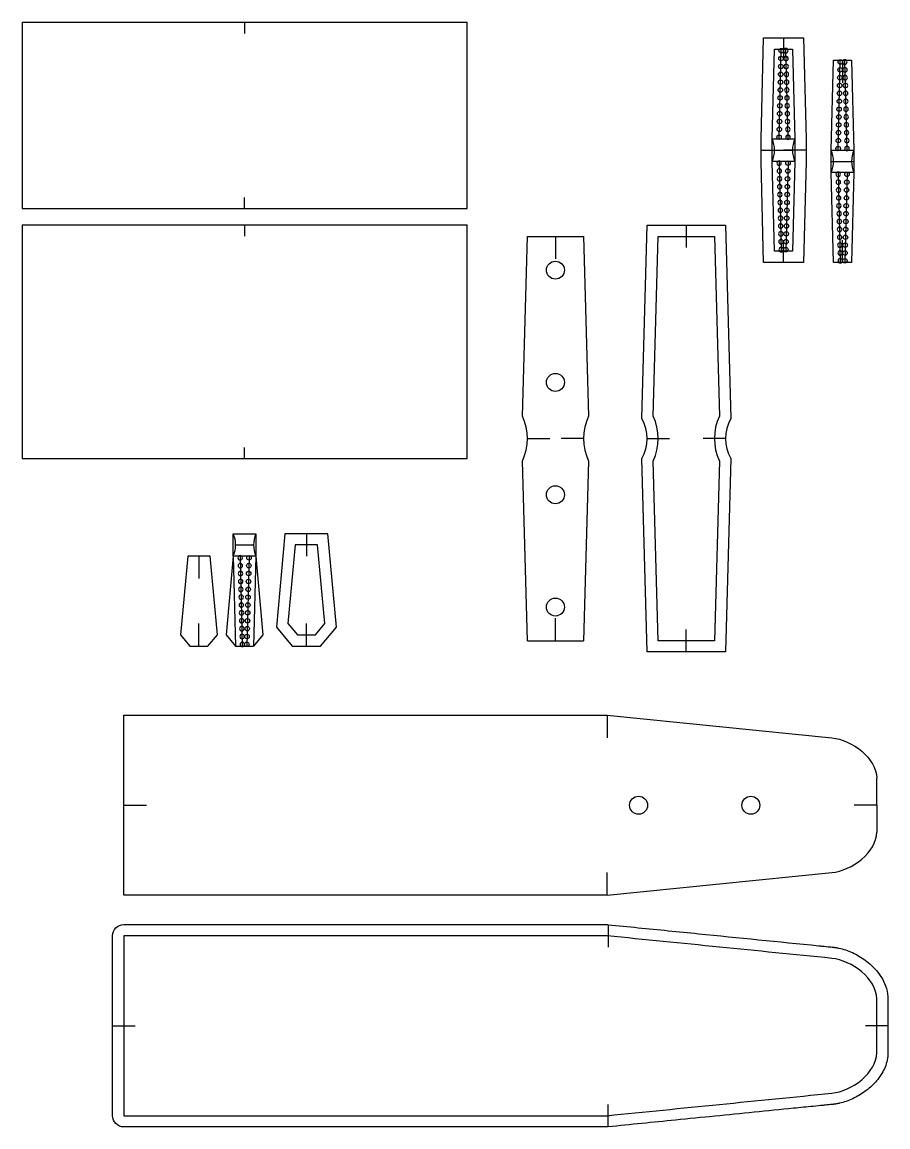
# Model space of a CAD drawing. Header units: millimetres. Extents: x 0 to 1627, y -440 to 813.
# Drawn here: x 464.2 to 849.5, y -440.5 to 51.1 of the extents above; entities that cross this region are included whole.
import ezdxf

# ---------------------------------------------------------------- set-up
doc = ezdxf.new("R2010")
doc.units = ezdxf.units.MM

# ---------------------------------------------------------------- blocks, each defined once
blk = doc.blocks.new('*U1')
at = {"color": 43}
blk.add_circle((0, 0), 1, dxfattribs=at)
blk = doc.blocks.new('*U2')
at = {"color": 0, "linetype": 'ByBlock', "lineweight": -2, "transparency": 16777216, "rotation": 88.56790381583521}
for p in [(1125.19, 186.52), (1125.1, 183.02), (1124.93, 176.02), (1125.01, 179.52), (1124.84, 172.52), (1124.75, 169.02), (1124.58, 162.02), (1124.66, 165.52), (1124.49, 158.52), (1124.31, 151.53), (1124.4, 155.03), (1124.23, 148.03)]:
    blk.add_blockref('*U1', p, dxfattribs=at)
blk = doc.blocks.new('*U3')
at = {"color": 43}
blk.add_circle((0, 0), 1, dxfattribs=at)
blk = doc.blocks.new('*U4')
at = {"color": 0, "linetype": 'ByBlock', "lineweight": -2, "transparency": 16777216, "rotation": 88.56790381583521}
for p in [(1125.19, 186.52), (1125.1, 183.02), (1124.93, 176.02), (1125.01, 179.52), (1124.84, 172.52), (1124.75, 169.02), (1124.58, 162.02), (1124.66, 165.52), (1124.49, 158.52), (1124.31, 151.53), (1124.4, 155.03), (1124.23, 148.03)]:
    blk.add_blockref('*U3', p, dxfattribs=at)
blk = doc.blocks.new('*U5')
at = {"color": 43}
blk.add_circle((0, 0), 1, dxfattribs=at)
blk = doc.blocks.new('*U6')
at = {"color": 0, "linetype": 'ByBlock', "lineweight": -2, "transparency": 16777216, "rotation": 88.56790381583521}
for p in [(1125.19, 186.52), (1125.1, 183.02), (1124.93, 176.02), (1125.01, 179.52), (1124.84, 172.52), (1124.75, 169.02), (1124.58, 162.02), (1124.66, 165.52), (1124.49, 158.52), (1124.31, 151.53), (1124.4, 155.03), (1124.23, 148.03)]:
    blk.add_blockref('*U5', p, dxfattribs=at)
blk = doc.blocks.new('*U7')
at = {"color": 43}
blk.add_circle((0, 0), 1, dxfattribs=at)
blk = doc.blocks.new('*U8')
at = {"color": 0, "linetype": 'ByBlock', "lineweight": -2, "transparency": 16777216, "rotation": 88.56790381583521}
for p in [(1125.19, 186.52), (1125.1, 183.02), (1124.93, 176.02), (1125.01, 179.52), (1124.84, 172.52), (1124.75, 169.02), (1124.58, 162.02), (1124.66, 165.52), (1124.49, 158.52), (1124.31, 151.53), (1124.4, 155.03), (1124.23, 148.03)]:
    blk.add_blockref('*U7', p, dxfattribs=at)
blk = doc.blocks.new('*U11')
at = {"color": 43}
blk.add_circle((0, 0), 1, dxfattribs=at)
blk = doc.blocks.new('*U12')
at = {"color": 0, "linetype": 'ByBlock', "lineweight": -2, "transparency": 16777216, "rotation": 88.56790381583521}
for p in [(1125.19, 186.52), (1125.1, 183.02), (1124.93, 176.02), (1125.01, 179.52), (1124.84, 172.52), (1124.75, 169.02), (1124.58, 162.02), (1124.66, 165.52), (1124.49, 158.52), (1124.31, 151.53), (1124.4, 155.03), (1124.23, 148.03)]:
    blk.add_blockref('*U11', p, dxfattribs=at)
blk = doc.blocks.new('*U9')
at = {"color": 43}
blk.add_circle((0, 0), 1, dxfattribs=at)
blk = doc.blocks.new('*U10')
at = {"color": 0, "linetype": 'ByBlock', "lineweight": -2, "transparency": 16777216, "rotation": 88.56790381583521}
for p in [(1125.19, 186.52), (1125.1, 183.02), (1124.93, 176.02), (1125.01, 179.52), (1124.84, 172.52), (1124.75, 169.02), (1124.58, 162.02), (1124.66, 165.52), (1124.49, 158.52), (1124.31, 151.53), (1124.4, 155.03), (1124.23, 148.03)]:
    blk.add_blockref('*U9', p, dxfattribs=at)
blk = doc.blocks.new('*U20')
at = {"color": 43}
blk.add_circle((0, 0), 1, dxfattribs=at)
blk = doc.blocks.new('*U21')
at = {"color": 0, "linetype": 'ByBlock', "lineweight": -2, "transparency": 16777216, "rotation": 88.56790381583521}
for p in [(1125.19, 186.52), (1125.1, 183.02), (1124.93, 176.02), (1125.01, 179.52), (1124.84, 172.52), (1124.75, 169.02), (1124.58, 162.02), (1124.66, 165.52), (1124.49, 158.52), (1124.31, 151.53), (1124.4, 155.03), (1124.23, 148.03)]:
    blk.add_blockref('*U20', p, dxfattribs=at)
blk = doc.blocks.new('*U14')
at = {"color": 43}
blk.add_circle((0, 0), 1, dxfattribs=at)
blk = doc.blocks.new('*U15')
at = {"color": 0, "linetype": 'ByBlock', "lineweight": -2, "transparency": 16777216, "rotation": 88.56790381583521}
for p in [(1125.19, 186.52), (1125.1, 183.02), (1124.93, 176.02), (1125.01, 179.52), (1124.84, 172.52), (1124.75, 169.02), (1124.58, 162.02), (1124.66, 165.52), (1124.49, 158.52), (1124.31, 151.53), (1124.4, 155.03), (1124.23, 148.03)]:
    blk.add_blockref('*U14', p, dxfattribs=at)
blk = doc.blocks.new('*U18')
at = {"color": 43}
blk.add_circle((0, 0), 1, dxfattribs=at)
blk = doc.blocks.new('*U19')
at = {"color": 0, "linetype": 'ByBlock', "lineweight": -2, "transparency": 16777216, "rotation": 88.56790381583521}
for p in [(1125.19, 186.52), (1125.1, 183.02), (1124.93, 176.02), (1125.01, 179.52), (1124.84, 172.52), (1124.75, 169.02), (1124.58, 162.02), (1124.66, 165.52), (1124.49, 158.52), (1124.31, 151.53), (1124.4, 155.03), (1124.23, 148.03)]:
    blk.add_blockref('*U18', p, dxfattribs=at)
blk = doc.blocks.new('*U16')
at = {"color": 43}
blk.add_circle((0, 0), 1, dxfattribs=at)
blk = doc.blocks.new('*U17')
at = {"color": 0, "linetype": 'ByBlock', "lineweight": -2, "transparency": 16777216, "rotation": 88.56790381583521}
for p in [(1125.19, 186.52), (1125.1, 183.02), (1124.93, 176.02), (1125.01, 179.52), (1124.84, 172.52), (1124.75, 169.02), (1124.58, 162.02), (1124.66, 165.52), (1124.49, 158.52), (1124.31, 151.53), (1124.4, 155.03), (1124.23, 148.03)]:
    blk.add_blockref('*U16', p, dxfattribs=at)

msp = doc.modelspace()

# ---------------------------------------------------------------- linework, layer by layer
at = {"color": 43, "true_color": 0xebb062}
for p, q in [((464.2, 51.1), (662.2, 51.1)), ((464.2, 51.1), (464.2, -31.9)), ((662.2, -31.9), (662.2, 51.1)), ((801.05, -0.87), (802.05, 39.13)), ((805.05, -0.87), (804.05, 39.13)), ((827.31, -5.87), (828.31, 34.13)), ((831.31, -5.87), (830.31, 34.13)), ((798.05, -0.87), (808.05, -0.87)), ((799.05, -5.87), (807.05, -5.87)), ((824.31, -5.87), (834.31, -5.87)), ((808.05, -10.87), (798.05, -10.87)), ((801.05, -10.87), (802.05, -50.87)), ((805.05, -10.87), (804.05, -50.87)), ((825.31, -10.87), (833.31, -10.87)), ((834.31, -15.87), (824.31, -15.87)), ((827.31, -15.87), (828.31, -55.87)), ((831.31, -15.87), (830.31, -55.87)), ((464.2, -31.9), (662.2, -31.9)), ((464.2, -39.1), (464.2, -143.1)), ((464.2, -39.1), (662.2, -39.1)), ((662.2, -143.1), (662.2, -39.1)), ((686.83, -124.2), (689.05, -44.26)), ((689.05, -44.26), (714.05, -44.26)), ((714.05, -44.26), (716.27, -124.21)), ((464.2, -143.1), (662.2, -143.1)), ((689.05, -224.15), (686.83, -144.2)), ((716.27, -144.2), (714.05, -224.15)), ((558.2, -186.51), (558.2, -176.51)), ((558.2, -176.51), (568.2, -176.51)), ((568.2, -176.51), (568.2, -186.51)), ((559.2, -181.51), (567.2, -181.51)), ((558.2, -186.51), (555, -221.51)), ((568.2, -186.51), (558.2, -186.51)), ((558.2, -186.51), (559.2, -226.51)), ((561.2, -186.51), (562.2, -226.51)), ((565.2, -186.51), (564.2, -226.51)), ((568.2, -186.51), (567.2, -226.51)), ((568.2, -186.51), (571.4, -221.51)), ((555, -221.51), (559.2, -226.51)), ((571.4, -221.51), (567.2, -226.51)), ((689.05, -224.15), (714.05, -224.15)), ((559.2, -226.51), (567.2, -226.51)), ((724.5, -257.33), (824.5, -267.33)), ((844.5, -297.33), (844.5, -285.33)), ((844.5, -297.33), (844.5, -309.33)), ((724.5, -337.33), (824.5, -327.33))]:
    msp.add_line(p, q, dxfattribs=at)
at = {"color": 183, "true_color": 0x8650ca}
for p, q in [((563.2, 51.1), (563.2, 46.1)), ((803.05, 44.13), (803.05, 34.13)), ((829.31, 34.13), (829.31, 24.13)), ((793.05, -5.87), (803.05, -5.87)), ((813.05, -5.87), (803.05, -5.87)), ((824.31, -10.87), (834.31, -10.87)), ((563.2, -31.9), (563.2, -26.9)), ((563.2, -39.1), (563.2, -44.1)), ((759.79, -39.26), (759.79, -49.26)), ((701.55, -44.26), (701.55, -54.26)), ((803.05, -55.87), (803.05, -45.87)), ((829.31, -55.87), (829.31, -45.87)), ((689.05, -134.2), (699.05, -134.2)), ((714.05, -134.2), (704.05, -134.2)), ((742.29, -134.2), (752.29, -134.2)), ((777.29, -134.2), (767.29, -134.2)), ((563.2, -143.1), (563.2, -138.1)), ((590.73, -176.51), (590.73, -186.51)), ((542.9, -186.51), (542.9, -196.51)), ((701.55, -224.15), (701.55, -214.15)), ((542.9, -226.51), (542.9, -216.51)), ((590.73, -226.51), (590.73, -216.51)), ((759.79, -229.15), (759.79, -219.15)), ((724.5, -257.33), (724.5, -267.33)), ((509.5, -297.33), (519.5, -297.33)), ((844.5, -297.33), (834.5, -297.33)), ((724.5, -337.33), (724.5, -327.33)), ((724.99, -350.48), (724.99, -360.48)), ((504.5, -395.46), (514.5, -395.46)), ((849.5, -395.46), (839.5, -395.46)), ((724.99, -440.43), (724.99, -430.43))]:
    msp.add_line(p, q, dxfattribs=at)
at = {"color": 9, "true_color": 0xc1b3b8}
msp.add_line((701.55, -224.15), (701.55, -224.15), dxfattribs=at)
at = {"color": 8, "true_color": 0x826a72}
for points in [[(811.93, 44.13), (813.05, -0.81), (813.05, -10.94), (811.93, -55.87), (794.17, -55.87), (793.05, -10.94), (793.05, -0.81), (794.17, 44.13)], [(600.29, -176.51), (581.17, -176.51), (577.36, -218.13), (584.4, -226.51), (597.06, -226.51), (604.1, -218.13)]]:
    msp.add_lwpolyline(points, close=True, dxfattribs=at)
at = {"color": 43, "true_color": 0xebb062}
for points in [[(807.05, 39.13), (808.05, -0.87), (808.05, -10.87), (807.05, -50.87), (799.05, -50.87), (798.05, -10.87), (798.05, -0.87), (799.05, 39.13)], [(833.31, 34.13), (834.31, -5.87), (834.31, -15.87), (833.31, -55.87), (825.31, -55.87), (824.31, -15.87), (824.31, -5.87), (825.31, 34.13)], [(595.73, -181.51), (585.73, -181.51), (582.53, -216.51), (586.73, -221.51), (594.73, -221.51), (598.93, -216.51)], [(547.9, -186.51), (537.9, -186.51), (534.7, -221.51), (538.9, -226.51), (546.9, -226.51), (551.1, -221.51)]]:
    msp.add_lwpolyline(points, close=True, dxfattribs=at)
at = {"color": 8, "true_color": 0x826a72}
msp.add_lwpolyline([(740.04, -143.09, 0.253898), (740.04, -125.32), (742.43, -39.26), (777.16, -39.26), (779.54, -125.33, 0.253791), (779.54, -143.08), (777.16, -229.15), (742.43, -229.15)], format="xyb", close=True, dxfattribs=at)
at = {"color": 43, "true_color": 0xebb062}
msp.add_lwpolyline([(745.07, -144.2, 0.22217), (745.07, -124.2), (747.29, -44.26), (772.29, -44.26), (774.51, -124.21, 0.222084), (774.51, -144.2), (772.29, -224.15), (747.29, -224.15)], format="xyb", close=True, dxfattribs=at)
msp.add_lwpolyline([(724.5, -337.33), (509.5, -337.33), (509.5, -257.33), (724.5, -257.33)], dxfattribs=at)
for centre in [(701.55, -59.26), (701.55, -109.2), (701.55, -159.2), (701.55, -209.15), (738.55, -297.33), (788.5, -297.33)]:
    msp.add_circle(centre, 4, dxfattribs=at)
for centre, radius, start, end in [((786.05, -5.87), 13, 337.3801, 22.6199), ((820.05, -5.87), 13, 157.3801, 202.6199), ((812.31, -10.87), 13, 337.3801, 22.6199), ((846.31, -10.87), 13, 157.3801, 202.6199), ((665.43, -134.2), 23.62, 334.9481, 25.0519), ((737.67, -134.2), 23.62, 154.9575, 205.0425), ((546.2, -181.51), 13, 337.3801, 22.6199), ((580.2, -181.51), 13, 157.3801, 202.6199)]:
    msp.add_arc(centre, radius, start, end, dxfattribs=at)
at = {"color": 8, "true_color": 0x826a72, "extrusion": (0, 0, -1)}
for centre, start, end in [((-509.5, -355.46), 0, 90), ((-724.5, -355.46), 90, 95.7106), ((-509.5, -435.46), 270, 360), ((-724.5, -435.46), 264.2894, 270)]:
    msp.add_arc(centre, 5, start, end, dxfattribs=at)
at = {"color": 43, "true_color": 0xebb062}
for points in [[(824.5, -267.33), (833.42, -268.22), (844.5, -276.36), (844.5, -285.33)], [(824.5, -327.33), (833.42, -326.44), (844.5, -318.3), (844.5, -309.33)]]:
    msp.add_open_spline(points, degree=3, dxfattribs=at)
msp.add_open_spline([(844.5, -407.46), (844.5, -416.43), (833.42, -424.56), (824.5, -425.46), (791.16, -428.79), (757.83, -432.12), (724.5, -435.46), (652.83, -435.46), (581.16, -435.46), (509.5, -435.46), (509.5, -408.79), (509.5, -382.12), (509.5, -355.46), (581.16, -355.46), (652.83, -355.46), (724.5, -355.46), (757.83, -358.79), (791.16, -362.12), (824.5, -365.46), (833.42, -366.35), (844.5, -374.49), (844.5, -383.46), (844.5, -387.46), (844.5, -391.46), (844.5, -395.46), (844.5, -399.46), (844.5, -403.46), (844.5, -407.46)], degree=3, knots=[0, 0, 0, 0, 26.907248, 26.907248, 26.907248, 27.907248, 27.907248, 27.907248, 28.907248, 28.907248, 28.907248, 29.907248, 29.907248, 29.907248, 30.907248, 30.907248, 30.907248, 31.907248, 31.907248, 31.907248, 58.814496, 58.814496, 58.814496, 59.814496, 59.814496, 59.814496, 60.814496, 60.814496, 60.814496, 60.814496], dxfattribs=at)
at = {"color": 8, "true_color": 0x826a72}
for points, knots in [([(509.5, -350.46), (580.45, -350.46), (651.4, -350.46), (723.06, -350.46), (723.78, -350.46), (724.5, -350.46)], [29.907248, 29.907248, 29.907248, 29.907248, 30.897248, 30.897248, 30.907248, 30.907248, 30.907248, 30.907248]), ([(724.99, -350.48), (729.46, -350.93), (733.92, -351.37), (747.3, -352.71), (756.23, -353.6), (783, -356.28), (800.84, -358.07), (819.25, -359.91), (819.8, -359.96), (821.47, -360.13), (822.59, -360.24), (823.84, -360.37), (823.99, -360.38), (824.42, -360.42), (824.99, -360.48), (825, -360.48), (825, -360.48), (825.01, -360.48), (825.02, -360.48), (825.04, -360.49), (825.06, -360.49), (825.1, -360.49), (825.13, -360.5), (825.22, -360.5), (825.28, -360.51), (825.46, -360.53), (825.57, -360.55), (825.93, -360.59), (826.17, -360.63), (826.87, -360.74), (827.34, -360.83), (828.75, -361.14), (829.68, -361.41), (832.67, -362.41), (834.7, -363.34), (838.56, -365.61), (840.38, -366.94), (843.7, -369.98), (845.19, -371.69), (847.25, -374.9), (847.95, -376.28), (849.01, -379.24), (849.36, -380.82), (849.47, -382.56), (849.48, -382.67), (849.49, -382.87), (849.49, -382.96), (849.49, -383.15), (849.5, -383.25), (849.5, -383.38), (849.5, -383.41), (849.5, -383.45), (849.5, -383.44), (849.5, -383.56), (849.5, -383.63), (849.5, -383.81), (849.5, -383.94), (849.5, -384.31), (849.5, -384.56), (849.5, -385.31), (849.5, -385.81), (849.5, -387.31), (849.5, -388.3), (849.5, -391.3), (849.5, -393.29), (849.5, -399.28), (849.5, -403.27), (849.5, -407.32), (849.5, -407.39), (849.5, -407.46)], [30.907248, 30.907248, 30.907248, 30.907248, 31.041098, 31.041098, 31.308797, 31.308797, 31.844197, 31.844197, 31.860894, 31.860894, 31.89429, 31.89429, 31.898616, 31.898616, 31.907267, 31.907267, 31.915919, 31.915919, 31.933222, 31.933222, 31.967827, 31.967827, 32.037039, 32.037039, 32.175463, 32.175463, 32.452311, 32.452311, 33.006006, 33.006006, 34.113395, 34.113395, 36.328175, 36.328175, 41.327857, 41.327857, 46.327539, 46.327539, 51.327221, 51.327221, 54.723553, 54.723553, 58.119885, 58.119885, 58.352625, 58.352625, 58.537775, 58.537775, 58.742574, 58.742574, 58.802752, 58.802752, 58.81834, 58.81834, 58.833928, 58.833928, 58.865104, 58.865104, 58.927455, 58.927455, 59.052158, 59.052158, 59.301564, 59.301564, 59.800376, 59.800376, 60.797999, 60.797999, 60.814496, 60.814496, 60.814496, 60.814496]), ([(504.5, -435.46), (504.5, -409.06), (504.5, -382.66), (504.5, -355.99), (504.5, -355.72), (504.5, -355.46)], [28.907248, 28.907248, 28.907248, 28.907248, 29.897248, 29.897248, 29.907248, 29.907248, 29.907248, 29.907248]), ([(849.5, -407.46), (849.5, -408.02), (849.47, -408.57), (849.3, -410.22), (849.07, -411.29), (848.45, -413.34), (848.05, -414.33), (846.62, -417.19), (845.38, -418.94), (842.55, -422.08), (840.96, -423.49), (837.54, -425.96), (835.72, -427.03), (831.94, -428.79), (829.99, -429.48), (827.88, -429.96), (827.75, -429.99), (827.37, -430.07), (827.12, -430.12), (826.36, -430.26), (825.85, -430.34), (825.27, -430.4), (825.21, -430.41), (825.13, -430.42), (825.11, -430.42), (825.06, -430.42), (825.03, -430.43), (825, -430.43), (825, -430.43), (824.99, -430.43), (824.99, -430.43), (824.99, -430.43), (824.96, -430.43), (824.92, -430.44), (824.9, -430.44), (824.83, -430.45), (824.78, -430.45), (824.65, -430.47), (824.55, -430.48), (824.28, -430.5), (824.1, -430.52), (823.55, -430.58), (823.19, -430.61), (822.09, -430.72), (821.36, -430.79), (819.17, -431.01), (817.72, -431.16), (813.34, -431.6), (810.42, -431.89), (801.67, -432.76), (795.83, -433.35), (778.32, -435.1), (766.65, -436.27), (744.98, -438.43), (734.99, -439.43), (724.99, -440.43)], [0, 0, 0, 0, 1.15357, 1.15357, 3.460709, 3.460709, 5.767849, 5.767849, 10.462784, 10.462784, 15.15772, 15.15772, 19.852655, 19.852655, 24.547591, 24.547591, 24.84687, 24.84687, 25.44543, 25.44543, 26.642548, 26.642548, 26.792155, 26.792155, 26.829787, 26.829787, 26.905049, 26.905049, 26.906397, 26.906397, 26.907084, 26.907084, 26.907768, 26.907768, 26.908452, 26.908452, 26.90982, 26.90982, 26.912555, 26.912555, 26.918027, 26.918027, 26.92897, 26.92897, 26.950856, 26.950856, 26.994628, 26.994628, 27.082172, 27.082172, 27.25726, 27.25726, 27.607437, 27.607437, 27.907248, 27.907248, 27.907248, 27.907248]), ([(724.5, -440.46), (653.55, -440.46), (582.6, -440.46), (510.93, -440.46), (510.21, -440.46), (509.5, -440.46)], [27.907248, 27.907248, 27.907248, 27.907248, 28.897248, 28.897248, 28.907248, 28.907248, 28.907248, 28.907248])]:
    msp.add_open_spline(points, degree=3, knots=knots, dxfattribs=at)

# ---------------------------------------------------------------- block references
at = {"color": 43, "rotation": 180}
for name, p in [('*U10', (1926.26, 186.4)), ('*U17', (1952.52, 181.4))]:
    msp.add_blockref(name, p, dxfattribs=at)
at = {"color": 43, "xscale": -1, "rotation": 180}
for name, p in [('*U12', (-320.16, 186.4)), ('*U19', (-293.9, 181.4))]:
    msp.add_blockref(name, p, dxfattribs=at)
at = {"color": 43, "xscale": -1}
for name, p in [('*U8', (1926.26, -198.15)), ('*U15', (1952.52, -203.15)), ('*U4', (1686.41, -373.78))]:
    msp.add_blockref(name, p, dxfattribs=at)
at = {"color": 43}
for name, p in [('*U6', (-320.16, -198.15)), ('*U21', (-293.9, -203.15)), ('*U2', (-560, -373.78))]:
    msp.add_blockref(name, p, dxfattribs=at)

doc.saveas('drawing.dxf')
